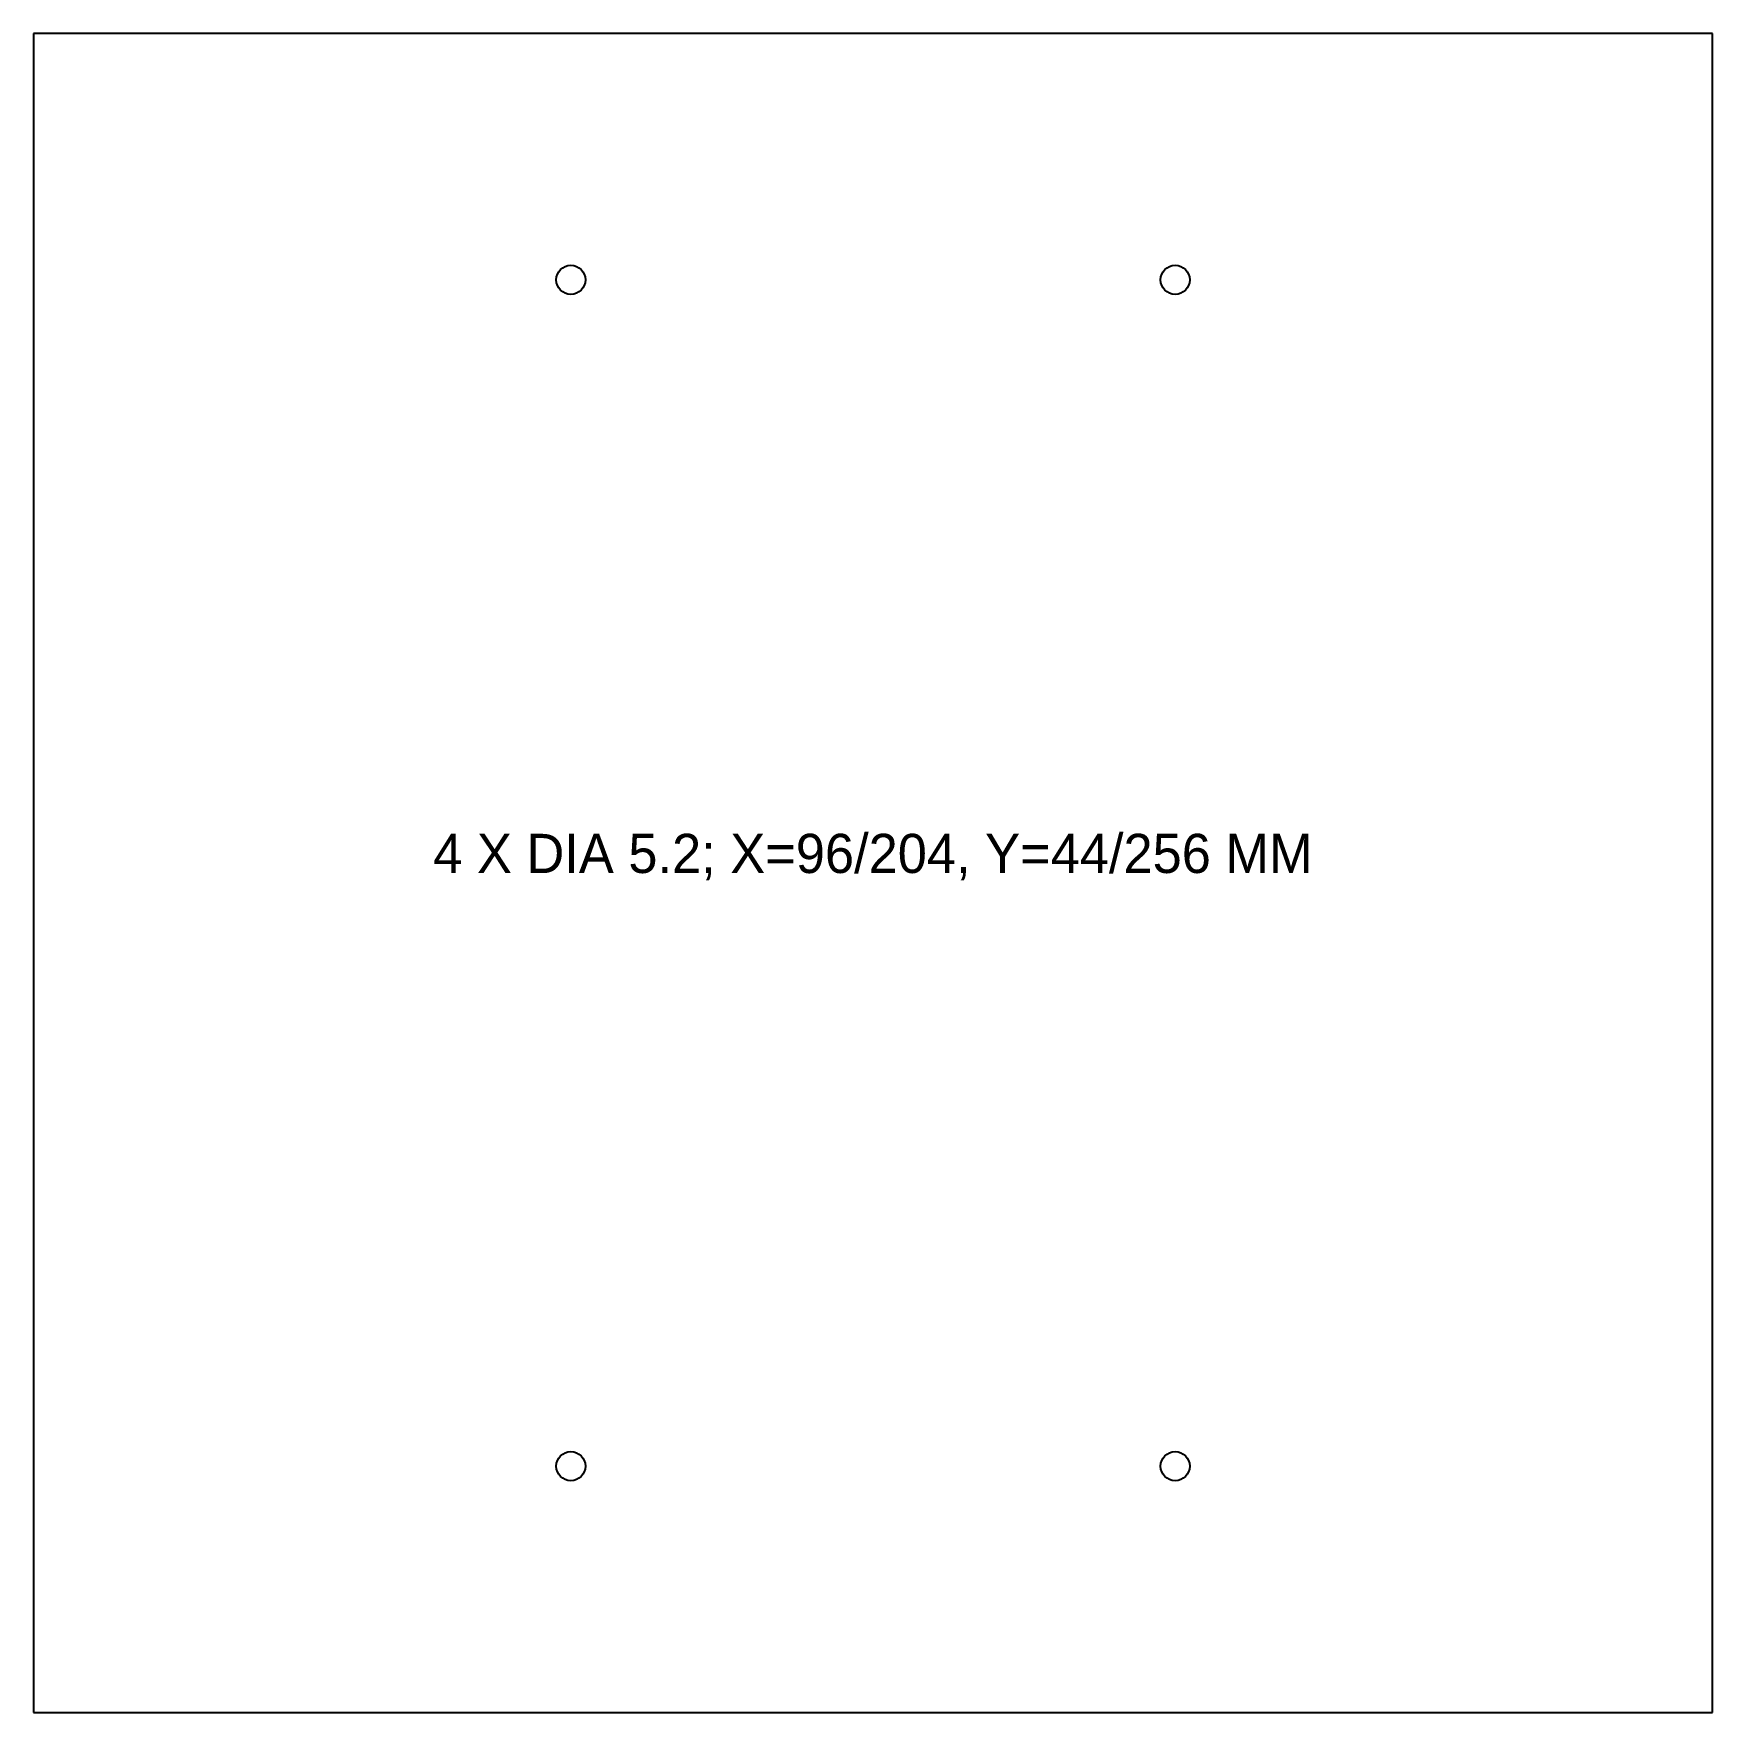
# Model space of a CAD drawing. Extents: x 0 to 300, y 0 to 300.
import ezdxf
from ezdxf.enums import TextEntityAlignment as Align

# ---------------------------------------------------------------- set-up
doc = ezdxf.new("R2010")
doc.units = 0
for name, color, linetype in [('CUT', 7, 'CONTINUOUS'), ('LABEL', 3, 'CONTINUOUS'), ('MOUNT_HOLE', 6, 'CONTINUOUS')]:
    doc.layers.add(name, color=color, linetype=linetype)

msp = doc.modelspace()

# ---------------------------------------------------------------- linework, layer by layer
at = {"layer": 'CUT'}
for p, q in [((300, 300), (0, 300)), ((0, 300), (0, 0)), ((300, 0), (300, 300)), ((0, 0), (300, 0))]:
    msp.add_line(p, q, dxfattribs=at)
at = {"layer": 'MOUNT_HOLE'}
for centre in [(96, 256), (204, 256), (96, 44), (204, 44)]:
    msp.add_circle(centre, 2.6, dxfattribs=at)

# ---------------------------------------------------------------- texts
at = {"layer": 'LABEL'}
msp.add_text('4 X DIA 5.2; X=96/204, Y=44/256 MM', height=7, dxfattribs=at).set_placement((150, 150), align=Align.CENTER)

doc.saveas('drawing.dxf')
